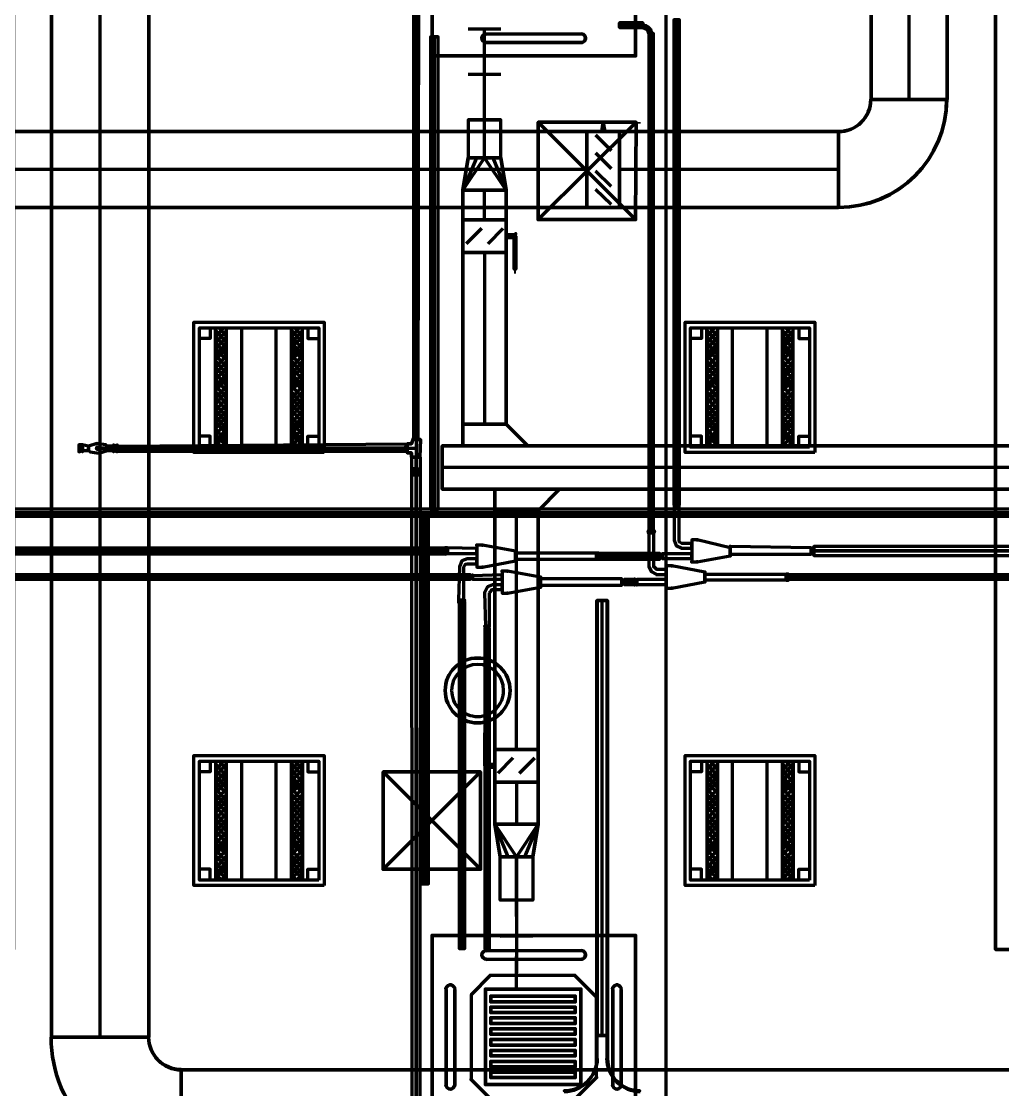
# Model space of a CAD drawing. Extents: x 0 to 1153, y 0 to 816.
# Drawn here: x 566.41 to 595.71, y 587.26 to 619.16 of the extents above; entities that cross this region are included whole.
import ezdxf

# ---------------------------------------------------------------- set-up
doc = ezdxf.new("R2010")
doc.units = 0
doc.header["$MEASUREMENT"] = 0
for name, color, linetype in [('Arch', 7, 'Continuous'), ('Hatch', 7, 'Continuous'), ('HVAC', 7, 'Continuous'), ('PIPE', 7, 'Continuous')]:
    doc.layers.add(name, color=color, linetype=linetype)

msp = doc.modelspace()

# ---------------------------------------------------------------- linework, layer by layer
at = {"layer": 'Arch', "color": 11, "linetype": 'Continuous', "lineweight": 211}
for p, q in [((585.671, 361.77), (585.671, 717.391)), ((583.554, 615.77), (584.02, 615.304)), ((583.554, 615.23), (584.02, 614.765)), ((583.554, 614.691), (584.02, 614.236)), ((583.554, 614.151), (584.02, 613.696)), ((580.147, 612.976), (579.691, 612.51)), ((580.792, 612.976), (580.337, 612.51)), ((580.644, 596.709), (581.099, 597.165)), ((581.29, 596.709), (581.745, 597.165))]:
    msp.add_line(p, q, dxfattribs=at)
msp.add_lwpolyline([(566.177, 591.45), (536.681, 591.45), (536.681, 572.59), (628.491, 572.59), (628.491, 591.45), (595.503, 591.45), (595.503, 631.603), (566.177, 631.603), (566.177, 591.45), (536.681, 591.45), (536.681, 572.59), (628.491, 572.59), (628.491, 591.45), (595.503, 591.45), (595.503, 631.603), (566.177, 631.603)], close=True, dxfattribs=at)
msp.add_lwpolyline([(596.149, 631.603), (595.503, 631.603), (595.503, 591.45), (596.149, 591.45), (595.503, 591.45), (595.503, 631.603), (596.149, 631.603)], dxfattribs=at)
at = {"layer": 'Hatch', "color": 5, "linetype": 'Continuous', "lineweight": 211}
for p, q in [((572.992, 606.446), (572.992, 610.002)), ((574.019, 606.446), (574.019, 610.002)), ((587.65, 606.446), (587.65, 610.002)), ((588.687, 606.446), (588.687, 610.002)), ((583.755, 588.878), (583.755, 601.864)), ((572.992, 593.513), (572.992, 597.069)), ((574.019, 593.513), (574.019, 597.069)), ((587.65, 593.513), (587.65, 597.069)), ((588.687, 593.513), (588.687, 597.069))]:
    msp.add_line(p, q, dxfattribs=at)
for points in [[(575.448, 606.287), (571.563, 606.287), (571.563, 610.171), (575.448, 610.171)], [(590.105, 606.287), (586.232, 606.287), (586.232, 610.171), (590.105, 610.171)], [(575.289, 606.446), (571.733, 606.446), (571.733, 610.002), (575.289, 610.002)], [(589.947, 606.446), (586.391, 606.446), (586.391, 610.002), (589.947, 610.002)], [(575.448, 593.355), (571.563, 593.355), (571.563, 597.239), (575.448, 597.239)], [(575.289, 593.513), (571.733, 593.513), (571.733, 597.069), (575.289, 597.069)], [(590.105, 593.355), (586.232, 593.355), (586.232, 597.239), (590.105, 597.239)], [(589.947, 593.513), (586.391, 593.513), (586.391, 597.069), (589.947, 597.069)], [(583.597, 588.878), (583.597, 588.878), (583.597, 588.19), (583.607, 588.878)]]:
    msp.add_lwpolyline(points, close=True, dxfattribs=at)
for points in [[(572.05, 610.002), (572.05, 609.685), (571.733, 609.685)], [(572.22, 608.997), (572.537, 608.637), (572.209, 608.277), (572.537, 607.907), (572.209, 607.547), (572.527, 607.176), (572.209, 606.817), (572.537, 606.488), (572.537, 610.002)], [(572.527, 608.997), (572.209, 608.637), (572.537, 608.277), (572.209, 607.907), (572.537, 607.547), (572.22, 607.176), (572.537, 606.859), (572.209, 606.488), (572.209, 610.002)], [(572.315, 610.002), (572.537, 609.738), (572.209, 609.378), (572.537, 609.05)], [(572.442, 610.002), (572.209, 609.738), (572.537, 609.42), (572.209, 609.05)], [(572.22, 609.918), (572.537, 609.558), (572.209, 609.187), (572.537, 608.827), (572.209, 608.457), (572.537, 608.139)], [(572.527, 609.918), (572.209, 609.558), (572.537, 609.187), (572.209, 608.827), (572.537, 608.499), (572.209, 608.139)], [(574.791, 608.997), (574.474, 608.637), (574.802, 608.277), (574.474, 607.907), (574.802, 607.547), (574.485, 607.176), (574.802, 606.817), (574.474, 606.488), (574.474, 610.002)], [(574.485, 608.997), (574.802, 608.637), (574.474, 608.277), (574.802, 607.907), (574.474, 607.547), (574.791, 607.176), (574.474, 606.859), (574.802, 606.488), (574.802, 610.002)], [(574.707, 610.002), (574.474, 609.738), (574.802, 609.378), (574.474, 609.05)], [(574.569, 610.002), (574.802, 609.738), (574.474, 609.42), (574.802, 609.05)], [(574.791, 609.918), (574.474, 609.558), (574.802, 609.187), (574.474, 608.827), (574.802, 608.457), (574.474, 608.139)], [(574.485, 609.918), (574.802, 609.558), (574.474, 609.187), (574.802, 608.827), (574.474, 608.499), (574.802, 608.139)], [(574.961, 610.002), (574.961, 609.685), (575.289, 609.685)], [(586.719, 610.002), (586.719, 609.685), (586.391, 609.685)], [(586.888, 608.997), (587.206, 608.637), (586.878, 608.277), (587.206, 607.907), (586.878, 607.547), (587.195, 607.176), (586.878, 606.817), (587.206, 606.488), (587.206, 610.002)], [(587.195, 608.997), (586.878, 608.637), (587.206, 608.277), (586.878, 607.907), (587.206, 607.547), (586.888, 607.176), (587.206, 606.859), (586.878, 606.488), (586.878, 610.002)], [(586.973, 610.002), (587.206, 609.738), (586.878, 609.378), (587.206, 609.05)], [(587.1, 610.002), (586.878, 609.738), (587.206, 609.42), (586.878, 609.05)], [(586.888, 609.918), (587.206, 609.558), (586.878, 609.187), (587.206, 608.827), (586.878, 608.457), (587.206, 608.139)], [(587.195, 609.918), (586.878, 609.558), (587.206, 609.187), (586.878, 608.827), (587.206, 608.499), (586.878, 608.139)], [(589.46, 608.997), (589.142, 608.637), (589.46, 608.277), (589.142, 607.907), (589.46, 607.547), (589.142, 607.176), (589.46, 606.817), (589.142, 606.488), (589.142, 610.002)], [(589.142, 608.997), (589.46, 608.637), (589.142, 608.277), (589.46, 607.907), (589.142, 607.547), (589.46, 607.176), (589.142, 606.859), (589.46, 606.488), (589.46, 610.002)], [(589.365, 610.002), (589.142, 609.738), (589.46, 609.378), (589.142, 609.05)], [(589.238, 610.002), (589.46, 609.738), (589.142, 609.42), (589.46, 609.05)], [(589.46, 609.918), (589.142, 609.558), (589.46, 609.187), (589.142, 608.827), (589.46, 608.457), (589.142, 608.139)], [(589.142, 609.918), (589.46, 609.558), (589.142, 609.187), (589.46, 608.827), (589.142, 608.499), (589.46, 608.139)], [(589.629, 610.002), (589.629, 609.685), (589.947, 609.685)], [(572.22, 608.087), (572.537, 607.727), (572.209, 607.356), (572.537, 606.996), (572.209, 606.626), (572.389, 606.446), (572.537, 606.626), (572.209, 606.996), (572.537, 607.356), (572.209, 607.727), (572.527, 608.087)], [(574.791, 608.087), (574.474, 607.727), (574.802, 607.356), (574.474, 606.996), (574.802, 606.626), (574.622, 606.446), (574.474, 606.626), (574.802, 606.996), (574.474, 607.356), (574.802, 607.727), (574.485, 608.087)], [(586.888, 608.087), (587.206, 607.727), (586.878, 607.356), (587.206, 606.996), (586.878, 606.626), (587.057, 606.446), (587.206, 606.626), (586.878, 606.996), (587.206, 607.356), (586.878, 607.727), (587.195, 608.087)], [(589.46, 608.087), (589.142, 607.727), (589.46, 607.356), (589.142, 606.996), (589.46, 606.626), (589.28, 606.446), (589.142, 606.626), (589.46, 606.996), (589.142, 607.356), (589.46, 607.727), (589.142, 608.087)], [(572.05, 606.446), (572.05, 606.774), (571.733, 606.774)], [(574.961, 606.446), (574.961, 606.774), (575.289, 606.774)], [(586.719, 606.446), (586.719, 606.774), (586.391, 606.774)], [(589.629, 606.446), (589.629, 606.774), (589.947, 606.774)], [(572.05, 597.069), (572.05, 596.752), (571.733, 596.752)], [(572.527, 594.233), (572.209, 593.873), (572.537, 593.556), (572.537, 597.069)], [(572.209, 597.069), (572.209, 593.556), (572.537, 593.916), (572.22, 594.233)], [(572.315, 597.069), (572.537, 596.805), (572.209, 596.434), (572.537, 596.117)], [(572.442, 597.069), (572.209, 596.805), (572.537, 596.477), (572.209, 596.117)], [(574.485, 594.233), (574.802, 593.873), (574.474, 593.556), (574.474, 597.069)], [(574.802, 597.069), (574.802, 593.556), (574.474, 593.916), (574.791, 594.233)], [(574.707, 597.069), (574.474, 596.805), (574.802, 596.434), (574.474, 596.117)], [(574.569, 597.069), (574.802, 596.805), (574.474, 596.477), (574.802, 596.117)], [(574.961, 597.069), (574.961, 596.752), (575.289, 596.752)], [(586.719, 597.069), (586.719, 596.752), (586.391, 596.752)], [(587.195, 594.233), (586.878, 593.873), (587.206, 593.556), (587.206, 597.069)], [(586.878, 597.069), (586.878, 593.556), (587.206, 593.916), (586.888, 594.233)], [(586.973, 597.069), (587.206, 596.805), (586.878, 596.434), (587.206, 596.117)], [(587.1, 597.069), (586.878, 596.805), (587.206, 596.477), (586.878, 596.117)], [(589.142, 594.233), (589.46, 593.873), (589.142, 593.556), (589.142, 597.069)], [(589.46, 597.069), (589.46, 593.556), (589.142, 593.916), (589.46, 594.233)], [(589.365, 597.069), (589.142, 596.805), (589.46, 596.434), (589.142, 596.117)], [(589.238, 597.069), (589.46, 596.805), (589.142, 596.477), (589.46, 596.117)], [(589.629, 597.069), (589.629, 596.752), (589.947, 596.752)], [(572.527, 596.985), (572.209, 596.625), (572.537, 596.254), (572.209, 595.895), (572.537, 595.524), (572.22, 595.154), (572.537, 594.794), (572.209, 594.423), (572.537, 594.064), (572.209, 593.693), (572.389, 593.513), (572.537, 593.693), (572.209, 594.064), (572.537, 594.423), (572.209, 594.794), (572.527, 595.154), (572.209, 595.524), (572.537, 595.895), (572.209, 596.254), (572.537, 596.625), (572.22, 596.985)], [(574.485, 596.985), (574.802, 596.625), (574.474, 596.254), (574.802, 595.895), (574.474, 595.524), (574.791, 595.154), (574.474, 594.794), (574.802, 594.423), (574.474, 594.064), (574.802, 593.693), (574.622, 593.513), (574.474, 593.693), (574.802, 594.064), (574.474, 594.423), (574.802, 594.794), (574.485, 595.154), (574.802, 595.524), (574.474, 595.895), (574.802, 596.254), (574.474, 596.625), (574.791, 596.985)], [(587.195, 596.985), (586.878, 596.625), (587.206, 596.254), (586.878, 595.895), (587.206, 595.524), (586.888, 595.154), (587.206, 594.794), (586.878, 594.423), (587.206, 594.064), (586.878, 593.693), (587.057, 593.513), (587.206, 593.693), (586.878, 594.064), (587.206, 594.423), (586.878, 594.794), (587.195, 595.154), (586.878, 595.524), (587.206, 595.895), (586.878, 596.254), (587.206, 596.625), (586.888, 596.985)], [(589.142, 596.985), (589.46, 596.625), (589.142, 596.254), (589.46, 595.895), (589.142, 595.524), (589.46, 595.154), (589.142, 594.794), (589.46, 594.423), (589.142, 594.064), (589.46, 593.693), (589.28, 593.513), (589.142, 593.693), (589.46, 594.064), (589.142, 594.423), (589.46, 594.794), (589.142, 595.154), (589.46, 595.524), (589.142, 595.895), (589.46, 596.254), (589.142, 596.625), (589.46, 596.985)], [(572.22, 596.064), (572.537, 595.704), (572.209, 595.344), (572.537, 594.974), (572.209, 594.614), (572.537, 594.286)], [(572.527, 596.064), (572.209, 595.704), (572.537, 595.344), (572.209, 594.974), (572.537, 594.656), (572.209, 594.286)], [(574.791, 596.064), (574.474, 595.704), (574.802, 595.344), (574.474, 594.974), (574.802, 594.614), (574.474, 594.286)], [(574.485, 596.064), (574.802, 595.704), (574.474, 595.344), (574.802, 594.974), (574.474, 594.656), (574.802, 594.286)], [(586.888, 596.064), (587.206, 595.704), (586.878, 595.344), (587.206, 594.974), (586.878, 594.614), (587.206, 594.286)], [(587.195, 596.064), (586.878, 595.704), (587.206, 595.344), (586.878, 594.974), (587.206, 594.656), (586.878, 594.286)], [(589.46, 596.064), (589.142, 595.704), (589.46, 595.344), (589.142, 594.974), (589.46, 594.614), (589.142, 594.286)], [(589.142, 596.064), (589.46, 595.704), (589.142, 595.344), (589.46, 594.974), (589.142, 594.656), (589.46, 594.286)], [(572.05, 593.513), (572.05, 593.841), (571.733, 593.841)], [(574.961, 593.513), (574.961, 593.841), (575.289, 593.841)], [(586.719, 593.513), (586.719, 593.841), (586.391, 593.841)], [(589.629, 593.513), (589.629, 593.841), (589.947, 593.841)], [(583.914, 588.878), (583.914, 588.878), (583.914, 588.878)]]:
    msp.add_lwpolyline(points, dxfattribs=at)
for points in [[(582.618, 587.206, 0.414207), (583.607, 588.19), (583.597, 588.878), (583.597, 601.864), (583.607, 588.878), (583.607, 601.864), (583.597, 588.878), (583.914, 588.878), (583.904, 588.19), (583.904, 588.878), (583.904, 588.878), (583.904, 601.864), (583.914, 588.878), (583.914, 601.864), (583.597, 601.864), (583.914, 601.864), (583.914, 588.878), (583.597, 588.878), (583.914, 588.878), (583.893, 588.195, 0.414216), (584.888, 587.206)], [(582.618, 587.227, 0.414207), (583.607, 588.195, -0.414207), (582.618, 587.227, 0.414207), (583.607, 588.19), (583.607, 588.878), (583.904, 588.878), (583.914, 588.195, 0.414199), (584.883, 587.227, -0.414199), (583.893, 588.195, 0.414216), (584.888, 587.227)]]:
    msp.add_lwpolyline(points, format="xyb", dxfattribs=at)
for points in [[(580.035, 600.149, 0.414223), (579.067, 599.181, 0.414207), (580.035, 598.212, 0.414191), (581.004, 599.181, 0.414207), (580.035, 600.149, 0.414223), (579.067, 599.181, 0.414207), (580.035, 598.212, 0.414191), (581.004, 599.181, 0.414207), (580.035, 600.149, 0.414223), (579.067, 599.181, 0.414207), (580.035, 598.212, 0.414191), (581.004, 599.181, 0.414207), (580.035, 600.149, 0.414223), (579.067, 599.181, 0.414207), (580.035, 598.212, 0.414191), (581.004, 599.181, 0.414207)], [(580.035, 599.959, 0.414211), (579.258, 599.181, 0.414233), (580.035, 598.403, 0.414224), (580.813, 599.181, 0.414202), (580.035, 599.959, 0.414211), (579.258, 599.181, 0.414233), (580.035, 598.403, 0.414224), (580.813, 599.181, 0.414202), (580.035, 599.959, 0.414211), (579.258, 599.181, 0.414233), (580.035, 598.403, 0.414224), (580.813, 599.181, 0.414202), (580.035, 599.959, 0.414211), (579.258, 599.181, 0.414233), (580.035, 598.403, 0.414224), (580.813, 599.181, 0.414202), (580.035, 599.959, 0.414211), (579.258, 599.181, 0.414233), (580.035, 598.403, 0.414224), (580.813, 599.181, 0.414202), (580.035, 599.959, 0.414211), (579.258, 599.181, 0.414233), (580.035, 598.403, 0.414224), (580.813, 599.181, 0.414202)]]:
    msp.add_lwpolyline(points, format="xyb", close=True, dxfattribs=at)
msp.add_circle((580.035, 599.181), 0.968, dxfattribs=at)
for p in [(583.597, 588.878), (583.607, 588.878), (583.914, 588.878)]:
    msp.add_point(p, dxfattribs=at)
at = {"layer": 'HVAC', "color": 6, "linetype": 'Continuous', "lineweight": 211}
for p, q in [((568.759, 588.825), (568.759, 622.416)), ((592.921, 616.828), (592.921, 620.12)), ((579.755, 618.934), (580.729, 618.934)), ((579.755, 617.58), (580.729, 617.58)), ((583.83, 616.109), (583.745, 616.109)), ((584.856, 616.109), (584.856, 616.151)), ((583.83, 615.865), (583.745, 615.865)), ((583.3, 614.733), (547.857, 614.733)), ((590.815, 614.733), (584.274, 614.733)), ((580.242, 613.23), (580.242, 614.119)), ((580.887, 612.701), (580.887, 612.786)), ((580.242, 612.256), (580.242, 607.134)), ((581.131, 611.674), (581.173, 611.674)), ((578.972, 605.843), (609.081, 605.843)), ((581.194, 597.419), (581.194, 604.541)), ((586.433, 603.43), (586.433, 603.568)), ((579.056, 603.25), (579.056, 603.441)), ((581.163, 603.102), (581.163, 603.282)), ((586.116, 603.43), (586.137, 603.43)), ((586.433, 603.261), (586.433, 603.123)), ((590, 603.441), (590, 603.25)), ((590.074, 603.388), (590.074, 603.303)), ((579.49, 602.901), (579.49, 602.869)), ((580.009, 603.112), (580.009, 602.964)), ((585.311, 602.837), (585.301, 602.88)), ((579.818, 602.53), (579.818, 602.604)), ((581.914, 602.319), (581.914, 602.509)), ((585.354, 602.647), (585.385, 602.647)), ((585.671, 602.647), (585.671, 602.795)), ((589.322, 602.657), (589.322, 602.477)), ((580.432, 602.17), (580.475, 602.192)), ((580.771, 602.329), (580.771, 602.192)), ((584.338, 602.372), (584.338, 602.456)), ((585.671, 602.488), (585.671, 602.34)), ((580.242, 602.128), (580.242, 602.096)), ((579.649, 601.811), (579.469, 601.811)), ((580.358, 601.038), (580.274, 601.038)), ((580.295, 598.001), (580.252, 598.001)), ((580.549, 596.974), (580.549, 596.889)), ((581.194, 596.445), (581.194, 595.186)), ((581.194, 592.434), (581.194, 593.407)), ((581.681, 592.921), (580.707, 592.921)), ((581.194, 592.921), (581.194, 590.751)), ((581.681, 591.841), (580.707, 591.831)), ((581.194, 590.264), (581.194, 591.238))]:
    msp.add_line(p, q, dxfattribs=at)
for points in [[(578.675, 618.13), (578.675, 624.205), (584.75, 624.205), (584.75, 618.13), (578.675, 618.13), (584.75, 618.13), (584.75, 624.205), (578.675, 624.205)], [(583.126, 618.786), (583.177, 618.776), (583.219, 618.748), (583.248, 618.706), (583.258, 618.654), (583.248, 618.603), (583.219, 618.561), (583.168, 618.529), (583.137, 618.522), (583.168, 618.529), (583.226, 618.568), (583.254, 618.622), (583.256, 618.676), (583.233, 618.732), (583.177, 618.776), (583.126, 618.786), (583.187, 618.772), (583.226, 618.74), (583.251, 618.696), (583.258, 618.643), (583.243, 618.593), (583.212, 618.554), (583.168, 618.529), (580.295, 618.522), (583.168, 618.529), (583.219, 618.561), (583.251, 618.612), (583.258, 618.665), (583.238, 618.724), (583.187, 618.772), (583.131, 618.776), (580.295, 618.776)], [(590.815, 615.865), (590.815, 613.6), (590.815, 615.865), (590.815, 613.6), (590.815, 615.865), (590.815, 613.6), (590.815, 615.865), (584.274, 615.865), (590.815, 615.865), (590.815, 613.6)], [(581.131, 612.786), (581.173, 612.743), (581.173, 611.759), (581.131, 612.743), (581.131, 611.759), (581.131, 612.786), (580.887, 612.786), (580.887, 612.701), (581.131, 612.701), (581.173, 612.828)], [(579.596, 612.256), (579.596, 607.134), (579.596, 612.256), (580.887, 612.256)], [(579.596, 606.488), (579.596, 607.134), (580.887, 607.134), (581.533, 606.488), (579.596, 606.488), (581.533, 606.488), (580.887, 607.134), (579.596, 607.134), (579.596, 607.134), (579.596, 606.488), (579.596, 607.134), (580.887, 607.134), (581.533, 606.488), (579.596, 606.488), (581.533, 606.488), (580.887, 607.134), (579.596, 607.134), (579.596, 607.134), (579.596, 606.488), (579.596, 607.134), (580.887, 607.134), (581.533, 606.488), (579.596, 606.488), (579.596, 607.134), (580.887, 607.134), (581.533, 606.488)], [(580.549, 604.541), (580.549, 605.187), (582.485, 605.187), (581.84, 604.541), (580.549, 604.541), (581.84, 604.541), (582.485, 605.187), (580.549, 605.187), (580.549, 605.187), (580.549, 604.541), (580.549, 604.541), (580.549, 605.187), (582.485, 605.187), (581.84, 604.541), (580.549, 604.541), (581.84, 604.541), (582.485, 605.187), (580.549, 605.187), (580.549, 605.187), (580.549, 604.541), (580.549, 604.541), (580.549, 605.187), (582.485, 605.187), (581.84, 604.541), (580.549, 604.541), (581.84, 604.541), (582.485, 605.187), (580.549, 605.187)], [(580.549, 597.419), (580.549, 596.445), (581.84, 596.445), (581.84, 597.419), (580.549, 597.419), (581.84, 597.419), (581.84, 604.541), (581.84, 597.419), (580.549, 597.419), (581.84, 597.419), (581.84, 596.445), (580.549, 596.445), (580.549, 595.186), (581.84, 595.186), (580.549, 595.186), (581.84, 595.186), (581.681, 594.212), (580.707, 594.212), (581.681, 594.212), (581.194, 594.212), (580.707, 594.212), (581.194, 594.212), (581.194, 592.921), (581.194, 594.212), (581.681, 594.212), (581.681, 592.921), (580.707, 592.921), (580.707, 594.212), (580.549, 595.186), (581.84, 595.186), (581.84, 596.445), (580.549, 596.445), (580.549, 597.419), (580.549, 604.541), (581.84, 604.541), (580.549, 604.541)], [(580.178, 602.858), (581.163, 603.049), (581.163, 603.335), (580.178, 603.515), (580.009, 603.515), (580.009, 602.858), (580.178, 602.858), (581.163, 603.049), (581.163, 603.335), (580.178, 603.515), (580.009, 603.515), (580.009, 602.858)], [(579.131, 603.25), (579.131, 603.441), (579.131, 603.271), (579.131, 603.419)], [(583.586, 603.102), (583.586, 603.282), (583.586, 603.102), (583.586, 603.282)], [(579.628, 602.869), (579.67, 602.954), (579.723, 602.964), (580.009, 602.964), (580.009, 603.112), (579.723, 603.112), (579.564, 603.049), (579.49, 602.869), (579.469, 601.874), (579.469, 601.811), (579.649, 601.811), (579.628, 601.874)], [(585.671, 602.234), (585.84, 602.234), (586.825, 602.425), (586.825, 602.71), (585.84, 602.901), (585.671, 602.901), (585.671, 602.234), (585.84, 602.234), (586.825, 602.425), (586.825, 602.71), (585.84, 602.901), (585.671, 602.901)], [(579.882, 602.53), (579.882, 602.604), (579.882, 602.499), (579.882, 602.636)], [(580.93, 602.086), (581.914, 602.266), (581.914, 602.562), (580.93, 602.742), (580.771, 602.742), (580.771, 602.086), (580.93, 602.086), (581.914, 602.266), (581.914, 602.562), (580.93, 602.742), (580.771, 602.742), (580.771, 602.086)], [(580.39, 602.096), (580.475, 602.192), (580.771, 602.192), (580.771, 602.329), (580.475, 602.329), (580.326, 602.276), (580.242, 602.096), (580.274, 601.102), (580.274, 601.038), (580.358, 601.038), (580.39, 601.102)], [(579.469, 601.874), (579.649, 601.874), (579.49, 601.874), (579.628, 601.874)], [(580.274, 601.102), (580.358, 601.102), (580.242, 601.102), (580.39, 601.102)], [(580.295, 596.889), (580.252, 596.932), (580.252, 597.916), (580.295, 596.932), (580.295, 597.916), (580.295, 596.889), (580.549, 596.889), (580.549, 596.974), (580.295, 596.974), (580.252, 596.847)], [(578.675, 585.787), (578.675, 591.862), (584.75, 591.862), (584.75, 585.787), (578.675, 585.787), (584.75, 585.787), (584.75, 591.862), (578.675, 591.862)], [(583.126, 591.418), (583.177, 591.407), (583.219, 591.379), (583.248, 591.337), (583.258, 591.286), (583.248, 591.234), (583.219, 591.192), (583.168, 591.16), (583.137, 591.154), (583.168, 591.16), (583.226, 591.199), (583.254, 591.254), (583.256, 591.307), (583.233, 591.364), (583.177, 591.407), (583.126, 591.418), (583.187, 591.403), (583.226, 591.372), (583.251, 591.327), (583.258, 591.275), (583.243, 591.225), (583.212, 591.185), (583.168, 591.16), (583.137, 591.154), (583.131, 591.143), (580.295, 591.143), (583.168, 591.16), (583.219, 591.192), (583.251, 591.244), (583.258, 591.296), (583.238, 591.355), (583.187, 591.403), (583.131, 591.407), (580.295, 591.407)], [(579.84, 587.566), (580.485, 586.92), (582.877, 586.92), (583.586, 587.629), (583.586, 590.021), (582.941, 590.666), (580.411, 590.666), (579.84, 590.095), (579.84, 587.566), (580.485, 586.92), (582.877, 586.92), (583.586, 587.629), (583.586, 590.021), (582.941, 590.666), (580.411, 590.666), (579.84, 590.095)], [(579.353, 587.412), (579.342, 587.361), (579.314, 587.318), (579.272, 587.29), (579.221, 587.28), (579.169, 587.29), (579.127, 587.318), (579.095, 587.37), (579.089, 587.401), (579.095, 587.37), (579.134, 587.312), (579.189, 587.284), (579.242, 587.281), (579.299, 587.305), (579.342, 587.361), (579.353, 587.412), (579.338, 587.351), (579.307, 587.312), (579.262, 587.286), (579.21, 587.28), (579.16, 587.295), (579.12, 587.326), (579.095, 587.37), (579.089, 587.401), (579.099, 587.407), (579.099, 590.254), (579.095, 587.37), (579.127, 587.318), (579.179, 587.286), (579.231, 587.28), (579.29, 587.3), (579.338, 587.351), (579.353, 587.407), (579.353, 590.254)], [(583.12, 590.264), (580.274, 590.264), (580.274, 587.417), (583.12, 587.417), (583.12, 590.264), (583.12, 587.417), (580.274, 587.417), (580.274, 590.264)], [(582.951, 589.883), (580.432, 589.883), (580.432, 590.053), (582.951, 590.053), (582.951, 589.883), (582.951, 590.053), (580.432, 590.053), (580.432, 589.883)], [(584.327, 587.412), (584.317, 587.361), (584.288, 587.318), (584.246, 587.29), (584.195, 587.28), (584.143, 587.29), (584.101, 587.318), (584.069, 587.37), (584.063, 587.401), (584.069, 587.37), (584.109, 587.312), (584.163, 587.284), (584.216, 587.281), (584.273, 587.305), (584.317, 587.361), (584.327, 587.412), (584.312, 587.351), (584.281, 587.312), (584.237, 587.286), (584.184, 587.28), (584.134, 587.295), (584.094, 587.326), (584.069, 587.37), (584.063, 587.401), (584.073, 587.407), (584.073, 590.254), (584.069, 587.37), (584.101, 587.318), (584.153, 587.286), (584.206, 587.28), (584.264, 587.3), (584.312, 587.351), (584.327, 587.407), (584.327, 590.254)], [(582.951, 589.566), (580.432, 589.566), (580.432, 589.725), (582.951, 589.725), (582.951, 589.566), (582.951, 589.725), (580.432, 589.725), (580.432, 589.566)], [(582.951, 589.238), (580.432, 589.238), (580.432, 589.407), (582.951, 589.407), (582.951, 589.238), (582.951, 589.407), (580.432, 589.407), (580.432, 589.238)], [(567.309, 588.825), (570.219, 588.825), (567.309, 588.825), (570.219, 588.825), (567.309, 588.825), (570.219, 588.825)], [(582.951, 588.92), (580.432, 588.92), (580.432, 589.079), (582.951, 589.079), (582.951, 588.92), (582.951, 589.079), (580.432, 589.079), (580.432, 588.92)], [(582.951, 588.592), (580.432, 588.592), (580.432, 588.761), (582.951, 588.761), (582.951, 588.592), (582.951, 588.761), (580.432, 588.761), (580.432, 588.592)], [(582.951, 588.275), (580.432, 588.275), (580.432, 588.433), (582.951, 588.433), (582.951, 588.275), (582.951, 588.433), (580.432, 588.433), (580.432, 588.275)], [(571.183, 587.851), (571.183, 584.941), (571.183, 587.851), (571.183, 584.941), (571.183, 587.851), (571.183, 584.941), (571.183, 587.851), (631.317, 587.851), (631.317, 584.941), (571.183, 584.941)], [(582.951, 587.946), (580.432, 587.946), (580.432, 588.105), (582.951, 588.105), (582.951, 587.946), (582.951, 588.105), (580.432, 588.105), (580.432, 587.946)], [(582.951, 587.629), (580.432, 587.629), (580.432, 587.788), (582.951, 587.788), (582.951, 587.629), (582.951, 587.788), (580.432, 587.788), (580.432, 587.629)]]:
    msp.add_lwpolyline(points, close=True, dxfattribs=at)
for points in [[(631.317, 587.851), (571.177, 587.862, -0.414207), (570.219, 588.825), (567.298, 588.83, 0.414213), (571.177, 584.951, -0.414213), (567.298, 588.83, 0.414213), (571.177, 584.951, -0.414213), (567.298, 588.83, 0.414213), (571.177, 584.951, -0.414213), (567.309, 588.825), (567.309, 622.416)], [(567.309, 622.416), (567.309, 588.825), (570.209, 588.83, 0.414207), (571.177, 587.862, -0.414207), (570.209, 588.83, 0.414207), (571.177, 587.862, -0.414207), (570.209, 588.83, 0.414207), (571.183, 587.851), (571.183, 584.941), (631.317, 584.941)], [(591.788, 620.12), (591.788, 616.828), (594.053, 616.828), (591.788, 616.828), (594.053, 616.828), (591.788, 616.828), (594.053, 616.828), (594.053, 620.12), (594.053, 616.828), (591.788, 616.828), (594.042, 616.834, -0.414211), (590.809, 613.6, 0.414211), (594.042, 616.834, -0.414211), (590.809, 613.6, 0.414211), (594.042, 616.834, -0.414211), (590.815, 613.6), (584.274, 613.6), (584.274, 615.865), (584.274, 613.6), (583.3, 613.6), (584.274, 613.6), (584.274, 615.865), (583.3, 615.865), (583.3, 613.6), (583.3, 615.865), (547.857, 615.865), (583.3, 615.865), (583.3, 613.6), (547.857, 613.6)], [(547.857, 613.6), (583.3, 613.6), (583.3, 615.865), (584.274, 615.865), (584.274, 613.6), (590.809, 613.6, 0.414211), (594.053, 616.828), (591.778, 616.834, -0.414199), (590.809, 615.865, 0.414199), (591.778, 616.834, -0.414199), (590.809, 615.865, 0.414199), (591.778, 616.834, -0.414199), (590.809, 615.865, 0.414199), (591.788, 616.828), (591.788, 620.12)]]:
    msp.add_lwpolyline(points, format="xyb", dxfattribs=at)
for points in [[(570.219, 622.416), (570.219, 588.825), (570.219, 622.416)], [(579.998, 615.082), (579.596, 614.119), (579.596, 613.23), (580.887, 613.23), (579.596, 613.23), (579.596, 612.256), (579.596, 613.23), (580.887, 613.23), (580.887, 612.256), (579.596, 612.256), (580.887, 612.256), (580.887, 607.134), (579.596, 607.134), (580.887, 607.134), (580.887, 612.256), (580.887, 613.23), (579.596, 613.23), (579.596, 614.119), (580.242, 615.082), (580.242, 616.215), (580.242, 618.934)], [(580.289, 618.522), (580.238, 618.532), (580.168, 618.603), (580.157, 618.654), (580.168, 618.706), (580.238, 618.776), (580.189, 618.74), (580.161, 618.686), (580.159, 618.633), (580.183, 618.576), (580.238, 618.532), (580.289, 618.522), (580.238, 618.532), (580.238, 618.532), (580.168, 618.603), (580.157, 618.654), (580.168, 618.706), (580.238, 618.776), (580.238, 618.776), (580.279, 618.786)], [(584.75, 618.13), (584.75, 618.13), (584.75, 618.13)], [(580.485, 615.082), (580.887, 614.119), (580.729, 615.082), (580.729, 616.215), (579.755, 616.215), (579.755, 615.082), (580.242, 615.082), (580.729, 615.082), (580.242, 615.082), (579.755, 615.082), (580.729, 615.082), (579.755, 615.082), (579.596, 614.119), (580.887, 614.119), (579.596, 614.119), (580.887, 614.119), (579.596, 614.119), (579.755, 615.082), (580.729, 615.082), (579.755, 615.082), (579.596, 614.119), (580.887, 614.119), (580.887, 613.23), (580.887, 614.119), (580.242, 615.082), (580.242, 616.215)], [(579.755, 616.215), (580.729, 616.215), (579.755, 616.215)], [(584.75, 613.241), (584.771, 616.151), (584.75, 613.241), (581.84, 613.241), (584.75, 613.241), (581.84, 616.151), (584.771, 616.151), (581.84, 616.151), (581.84, 613.241), (584.771, 616.151), (583.787, 616.151), (583.83, 615.865), (583.745, 615.865), (583.787, 616.151), (583.787, 616.151), (584.771, 616.151), (583.787, 616.151), (584.771, 616.151)], [(581.84, 613.241), (581.84, 616.151)], [(579.755, 615.082), (579.596, 614.119), (580.887, 614.119), (579.596, 614.119), (579.755, 615.082), (580.729, 615.082), (580.887, 614.119), (580.729, 615.082), (579.755, 615.082), (579.596, 614.119), (580.887, 614.119), (580.729, 615.082), (580.887, 614.119), (580.729, 615.082)], [(579.596, 614.119), (579.596, 614.119), (579.596, 614.119)], [(580.887, 614.119), (580.887, 614.119), (580.887, 614.119)], [(579.596, 607.134), (579.596, 607.134), (579.596, 607.134)], [(609.081, 605.187), (578.972, 605.187), (578.972, 606.488), (578.972, 605.187), (609.081, 605.187)], [(609.081, 606.488), (578.972, 606.488), (609.081, 606.488)], [(580.549, 605.187), (580.549, 605.187), (580.549, 605.187)], [(586.02, 604.721), (585.936, 604.721), (586.02, 604.721), (586.052, 604.658), (585.904, 604.658), (585.904, 603.663), (585.967, 603.504), (586.137, 603.43), (586.433, 603.43), (586.433, 603.568), (586.137, 603.568), (586.063, 603.61), (586.052, 603.663), (586.052, 604.658), (585.904, 604.658), (585.936, 604.721)], [(586.02, 604.658), (585.936, 604.658), (586.02, 604.658)], [(585.322, 603.948), (585.131, 603.948), (585.322, 603.948), (585.301, 603.885), (585.152, 603.885), (585.152, 602.88), (585.216, 602.731), (585.385, 602.647), (585.671, 602.647), (585.671, 602.795), (585.385, 602.795), (585.301, 602.88), (585.301, 603.885), (585.152, 603.885), (585.131, 603.948)], [(585.322, 603.885), (585.131, 603.885), (585.322, 603.885)], [(580.009, 603.515), (580.009, 603.515), (580.009, 603.515)], [(580.178, 603.515), (580.178, 603.515), (580.178, 603.515)], [(587.576, 603.25), (587.576, 603.441), (586.592, 603.673), (586.433, 603.673), (586.433, 603.017), (586.592, 603.017), (587.576, 603.197), (587.576, 603.441), (586.592, 603.673), (586.433, 603.673), (586.433, 603.017), (586.592, 603.017), (587.576, 603.197), (587.576, 603.441), (587.576, 603.25), (590, 603.25), (590, 603.441), (587.576, 603.483)], [(586.592, 603.673), (586.592, 603.673), (586.592, 603.673)], [(580.009, 603.419), (580.009, 603.271), (580.009, 603.419), (579.131, 603.441), (579.056, 603.441), (579.056, 603.25), (579.131, 603.271), (580.009, 603.271)], [(581.163, 603.335), (581.163, 603.335), (581.163, 603.335)], [(583.66, 603.282), (583.66, 603.102), (583.66, 603.282), (583.586, 603.282), (581.163, 603.282), (581.163, 603.102), (583.586, 603.102), (583.66, 603.102)], [(585.481, 603.229), (585.481, 603.144), (585.481, 603.229), (585.544, 603.261), (585.544, 603.123), (586.433, 603.123), (586.433, 603.261), (585.544, 603.261), (585.544, 603.123), (585.481, 603.144)], [(585.544, 603.229), (585.544, 603.144), (585.544, 603.229)], [(587.576, 603.197), (587.576, 603.197), (587.576, 603.197)], [(590, 603.303), (590, 603.388), (590, 603.303), (590.074, 603.303), (590.074, 603.388), (590, 603.388)], [(581.163, 603.049), (581.163, 603.049), (581.163, 603.049)], [(585.84, 602.901), (585.84, 602.901), (585.84, 602.901)], [(586.433, 603.017), (586.433, 603.017), (586.433, 603.017)], [(586.592, 603.017), (586.592, 603.017), (586.592, 603.017)], [(580.771, 602.636), (580.771, 602.499), (580.771, 602.636), (579.882, 602.604), (579.818, 602.604), (579.818, 602.53), (579.882, 602.499), (580.771, 602.499)], [(580.771, 602.742), (580.771, 602.742), (580.771, 602.742)], [(580.93, 602.742), (580.93, 602.742), (580.93, 602.742)], [(581.914, 602.562), (581.914, 602.562), (581.914, 602.562)], [(584.338, 602.509), (584.338, 602.319), (584.338, 602.509), (581.914, 602.509), (581.914, 602.319), (584.338, 602.319)], [(584.719, 602.509), (584.719, 602.319), (584.719, 602.509), (584.793, 602.488), (584.793, 602.34), (585.671, 602.34), (585.671, 602.488), (584.793, 602.488), (584.793, 602.34), (584.719, 602.319)], [(584.793, 602.509), (584.793, 602.319), (584.793, 602.509)], [(586.825, 602.71), (586.825, 602.71), (586.825, 602.71)], [(586.825, 602.657), (586.825, 602.477), (586.825, 602.657), (589.248, 602.657), (589.248, 602.477), (589.322, 602.477), (589.322, 602.657), (589.248, 602.657), (589.248, 602.477), (586.825, 602.477)], [(589.248, 602.657), (589.248, 602.477), (589.248, 602.657)], [(581.914, 602.266), (581.914, 602.266), (581.914, 602.266)], [(584.412, 602.456), (584.412, 602.372), (584.412, 602.456), (584.338, 602.456), (584.338, 602.372), (584.412, 602.372)], [(585.84, 602.234), (585.84, 602.234), (585.84, 602.234)], [(586.825, 602.425), (586.825, 602.425), (586.825, 602.425)], [(580.125, 593.841), (580.125, 596.752), (580.125, 593.841), (577.215, 593.841), (580.125, 593.841), (577.215, 596.752), (580.125, 596.752), (577.215, 596.752), (577.215, 593.841), (580.125, 596.752)], [(577.215, 593.841), (577.215, 596.752)], [(580.951, 594.212), (580.549, 595.186), (580.549, 596.445), (581.84, 596.445), (581.84, 595.186), (581.194, 594.212), (580.549, 595.186), (580.707, 594.212), (581.681, 594.212), (581.84, 595.186), (581.438, 594.212)], [(581.681, 594.212), (581.84, 595.186), (580.549, 595.186), (580.707, 594.212), (580.549, 595.186), (581.84, 595.186), (581.681, 594.212), (580.707, 594.212), (580.549, 595.186), (580.707, 594.212), (581.681, 594.212), (581.84, 595.186), (580.549, 595.186), (581.84, 595.186), (581.681, 594.212), (580.707, 594.212)], [(580.549, 595.186), (580.549, 595.186), (580.549, 595.186)], [(581.84, 595.186), (581.84, 595.186), (581.84, 595.186)], [(578.675, 591.862), (578.675, 591.862), (578.675, 591.862)], [(584.75, 591.862), (584.75, 591.862), (584.75, 591.862)], [(580.289, 591.153), (580.238, 591.164), (580.168, 591.234), (580.157, 591.286), (580.168, 591.337), (580.238, 591.407), (580.189, 591.372), (580.161, 591.317), (580.159, 591.264), (580.183, 591.207), (580.238, 591.164), (580.289, 591.153), (580.238, 591.164), (580.238, 591.164), (580.168, 591.234), (580.157, 591.286), (580.168, 591.337), (580.238, 591.407), (580.238, 591.407), (580.279, 591.417)], [(579.088, 590.259), (579.099, 590.31), (579.169, 590.381), (579.221, 590.391), (579.272, 590.381), (579.342, 590.31), (579.307, 590.359), (579.252, 590.387), (579.199, 590.39), (579.142, 590.366), (579.099, 590.31), (579.088, 590.259), (579.099, 590.31), (579.099, 590.31), (579.169, 590.381), (579.221, 590.391), (579.272, 590.381), (579.342, 590.31), (579.342, 590.31), (579.352, 590.27)], [(580.411, 590.666), (580.411, 590.666), (580.411, 590.666)], [(582.941, 590.666), (582.941, 590.666), (582.941, 590.666)], [(584.062, 590.259), (584.073, 590.31), (584.143, 590.381), (584.195, 590.391), (584.246, 590.381), (584.317, 590.31), (584.281, 590.359), (584.226, 590.387), (584.173, 590.39), (584.117, 590.366), (584.073, 590.31), (584.062, 590.259), (584.073, 590.31), (584.073, 590.31), (584.143, 590.381), (584.195, 590.391), (584.246, 590.381), (584.317, 590.31), (584.317, 590.31), (584.327, 590.27)], [(580.274, 590.264), (580.274, 590.264), (580.274, 590.264)], [(580.432, 590.053), (580.432, 590.053), (580.432, 590.053)], [(582.951, 590.053), (582.951, 590.053), (582.951, 590.053)], [(580.432, 589.883), (580.432, 589.883), (580.432, 589.883)], [(583.586, 590.021), (583.586, 590.021), (583.586, 590.021)], [(580.432, 589.725), (580.432, 589.725), (580.432, 589.725)], [(580.432, 589.566), (580.432, 589.566), (580.432, 589.566)], [(582.951, 589.725), (582.951, 589.725), (582.951, 589.725)], [(580.432, 589.407), (580.432, 589.407), (580.432, 589.407)], [(580.432, 589.238), (580.432, 589.238), (580.432, 589.238)], [(582.951, 589.407), (582.951, 589.407), (582.951, 589.407)], [(580.432, 589.079), (580.432, 589.079), (580.432, 589.079)], [(580.432, 588.92), (580.432, 588.92), (580.432, 588.92)], [(582.951, 589.079), (582.951, 589.079), (582.951, 589.079)], [(580.432, 588.761), (580.432, 588.761), (580.432, 588.761)], [(580.432, 588.592), (580.432, 588.592), (580.432, 588.592)], [(582.951, 588.761), (582.951, 588.761), (582.951, 588.761)], [(580.432, 588.433), (580.432, 588.433), (580.432, 588.433)], [(580.432, 588.275), (580.432, 588.275), (580.432, 588.275)], [(582.951, 588.433), (582.951, 588.433), (582.951, 588.433)], [(580.432, 588.105), (580.432, 588.105), (580.432, 588.105)], [(580.432, 587.946), (580.432, 587.946), (580.432, 587.946)], [(582.951, 588.105), (582.951, 588.105), (582.951, 588.105)], [(580.432, 587.788), (580.432, 587.788), (580.432, 587.788)], [(580.432, 587.629), (580.432, 587.629), (580.432, 587.629)], [(582.951, 587.788), (582.951, 587.788), (582.951, 587.788)], [(583.586, 587.629), (583.586, 587.629), (583.586, 587.629)], [(580.274, 587.417), (580.274, 587.417), (580.274, 587.417)], [(583.12, 587.417), (583.12, 587.417), (583.12, 587.417)]]:
    msp.add_lwpolyline(points, dxfattribs=at)
for p in [(578.675, 618.13), (584.75, 618.13), (579.596, 614.119), (580.887, 614.119), (581.84, 613.241), (584.75, 613.241), (579.596, 607.134), (579.596, 607.134), (579.596, 607.134), (579.596, 606.488), (580.549, 605.187), (580.549, 605.187), (580.549, 605.187), (580.549, 604.541), (580.549, 604.541), (580.549, 604.541), (580.009, 603.515), (580.178, 603.515), (586.592, 603.673), (587.576, 603.483), (581.163, 603.335), (587.576, 603.197), (580.178, 602.858), (581.163, 603.049), (585.84, 602.901), (586.433, 603.017), (586.592, 603.017), (580.771, 602.742), (580.93, 602.742), (581.914, 602.562), (586.825, 602.71), (581.914, 602.266), (585.671, 602.234), (585.84, 602.234), (586.825, 602.425), (580.93, 602.086), (580.549, 595.186), (581.84, 595.186), (577.215, 593.841), (580.125, 593.841), (578.675, 591.862), (584.75, 591.862), (580.411, 590.666), (582.941, 590.666), (580.274, 590.264), (580.432, 590.053), (582.951, 590.053), (583.12, 590.264), (580.432, 589.883), (582.951, 589.883), (583.586, 590.021), (580.432, 589.725), (580.432, 589.566), (582.951, 589.725), (582.951, 589.566), (580.432, 589.407), (580.432, 589.238), (582.951, 589.407), (582.951, 589.238), (580.432, 589.079), (580.432, 588.92), (582.951, 589.079), (582.951, 588.92), (580.432, 588.761), (580.432, 588.592), (582.951, 588.761), (582.951, 588.592), (580.432, 588.433), (580.432, 588.275), (582.951, 588.433), (582.951, 588.275), (580.432, 588.105), (580.432, 587.946), (582.951, 588.105), (582.951, 587.946), (579.84, 587.566), (580.432, 587.788), (580.432, 587.629), (582.951, 587.788), (582.951, 587.629), (583.586, 587.629), (580.274, 587.417), (583.12, 587.417)]:
    msp.add_point(p, dxfattribs=at)
at = {"layer": 'PIPE', "color": 4, "linetype": 'Continuous', "lineweight": 211}
for p, q in [((584.973, 618.977), (584.973, 619.114)), ((585.29, 618.797), (585.152, 618.797)), ((579.818, 602.499), (579.818, 602.636)), ((584.719, 602.34), (584.719, 602.488)), ((580.252, 591.471), (580.39, 591.471))]:
    msp.add_line(p, q, dxfattribs=at)
at = {"layer": 'PIPE', "color": 3, "linetype": 'Continuous', "lineweight": 211}
for p, q in [((568.124, 606.51), (568.124, 606.309)), ((569.267, 606.414), (569.309, 606.414)), ((577.935, 606.541), (577.935, 606.277))]:
    msp.add_line(p, q, dxfattribs=at)
at = {"layer": 'PIPE', "color": 60, "linetype": 'Continuous', "lineweight": 211}
for p, q in [((578.633, 604.584), (578.855, 604.584)), ((578.57, 604.372), (578.358, 604.372))]:
    msp.add_line(p, q, dxfattribs=at)
at = {"layer": 'PIPE', "color": 200, "linetype": 'Continuous', "lineweight": 211}
for p, q in [((579.056, 603.261), (579.056, 603.43)), ((585.481, 603.102), (585.481, 603.271)), ((579.48, 591.471), (579.649, 591.471))]:
    msp.add_line(p, q, dxfattribs=at)
at = {"layer": 'PIPE', "color": 3, "linetype": 'Continuous', "lineweight": 211}
for points in [[(578.294, 627.803), (578.093, 627.803), (578.263, 627.803), (578.125, 627.803), (578.294, 627.803), (578.263, 627.92), (578.263, 628.089), (578.294, 628.142), (578.337, 628.407), (578.263, 628.661), (578.294, 628.841), (578.294, 628.957), (578.093, 628.957), (578.125, 628.841), (578.125, 628.661), (578.093, 628.608), (578.051, 628.343), (578.125, 628.089), (578.263, 628.089), (578.125, 628.089), (578.093, 627.92), (578.125, 627.803), (578.125, 606.711), (578.263, 606.711)], [(578.633, 618.691), (578.855, 618.691), (578.739, 618.691)], [(568.24, 606.51), (568.24, 606.309), (568.24, 606.478), (568.24, 606.34)], [(569.521, 606.414), (569.521, 606.414), (568.971, 606.404), (568.992, 606.404), (568.992, 606.414), (569.013, 606.414), (568.992, 606.404), (568.971, 606.414), (568.992, 606.414), (568.674, 606.42), (568.677, 606.429), (568.685, 606.435), (568.695, 606.435), (568.704, 606.428), (568.705, 606.426), (568.674, 606.42), (568.677, 606.429), (568.685, 606.435), (568.695, 606.435), (568.704, 606.428), (568.705, 606.426), (568.705, 606.414), (568.698, 606.406), (568.689, 606.404), (568.679, 606.408), (568.674, 606.417), (568.676, 606.427), (568.684, 606.434), (568.694, 606.435), (568.703, 606.429), (568.706, 606.421), (568.674, 606.42), (568.677, 606.429), (568.685, 606.435), (568.695, 606.435), (568.704, 606.428), (568.706, 606.418), (568.702, 606.409), (568.694, 606.404), (568.684, 606.405), (568.676, 606.412), (568.674, 606.418), (568.706, 606.42), (568.703, 606.41), (568.694, 606.404), (568.684, 606.405), (568.676, 606.412), (568.674, 606.422), (568.68, 606.432), (568.689, 606.436), (568.698, 606.433), (568.705, 606.425), (568.705, 606.415), (568.698, 606.406), (568.689, 606.404), (568.68, 606.408), (568.675, 606.416), (568.675, 606.426), (568.683, 606.434), (568.693, 606.435), (568.701, 606.431), (568.706, 606.422), (568.704, 606.412), (568.696, 606.405), (568.686, 606.404), (568.677, 606.41), (568.674, 606.418), (568.653, 606.42), (568.66, 606.442), (568.681, 606.456), (568.705, 606.454), (568.723, 606.437), (568.727, 606.414), (568.714, 606.392), (568.693, 606.383), (568.671, 606.388), (568.655, 606.408), (568.653, 606.417), (568.687, 606.383), (568.738, 606.414), (568.727, 606.436), (568.695, 606.446), (568.664, 606.436), (568.653, 606.414), (568.664, 606.383), (568.695, 606.372), (568.727, 606.383), (568.717, 606.404), (568.992, 606.404), (569.521, 606.404), (568.717, 606.414)], [(568.717, 606.414), (568.717, 606.404), (568.705, 606.414), (568.698, 606.406), (568.689, 606.404), (568.679, 606.408), (568.674, 606.42)], [(578.57, 593.407), (578.358, 593.407), (578.464, 593.407)]]:
    msp.add_lwpolyline(points, close=True, dxfattribs=at)
for points in [[(578.199, 606.711), (578.199, 627.803), (578.199, 606.711), (578.199, 606.15), (578.199, 573.839), (578.199, 606.15)], [(578.104, 606.668), (578.326, 606.668), (578.104, 606.668), (578.326, 606.668), (578.104, 606.668), (578.062, 606.541), (577.935, 606.541), (577.935, 606.277), (577.935, 606.541), (578.062, 606.541), (578.125, 606.711), (578.263, 606.711)], [(578.062, 606.15), (578.305, 606.15), (578.062, 606.15), (578.305, 606.15), (578.062, 606.15), (578.305, 606.15), (578.326, 606.668), (578.305, 606.15), (578.062, 606.15), (578.062, 606.277), (577.935, 606.277), (578.062, 606.277), (578.062, 606.15), (578.083, 573.839), (578.305, 573.839), (578.337, 573.754), (578.305, 573.839), (578.326, 606.15)], [(577.935, 606.414), (577.935, 606.541), (577.935, 606.319), (569.267, 606.309), (569.161, 606.34), (569.161, 606.478), (568.981, 606.478), (568.928, 606.51), (568.664, 606.552), (568.41, 606.478), (568.24, 606.51), (568.124, 606.51), (568.124, 606.309), (568.24, 606.34), (568.41, 606.34), (568.463, 606.309), (568.727, 606.266), (568.981, 606.34), (568.981, 606.478), (568.981, 606.34), (569.161, 606.34), (569.161, 606.51), (569.309, 606.478), (577.935, 606.541), (577.935, 606.414), (569.309, 606.414), (577.935, 606.414), (578.199, 606.414)], [(568.41, 606.34), (568.41, 606.478), (568.41, 606.34)], [(569.161, 606.51), (569.161, 606.309), (569.161, 606.51)], [(569.267, 606.309), (569.267, 606.51), (569.267, 606.309), (569.267, 606.51), (569.267, 606.51), (569.309, 606.361), (569.309, 606.361)], [(577.892, 606.34), (577.892, 606.478), (577.892, 606.34)], [(578.072, 605.79), (578.083, 605.621), (578.072, 605.79), (578.083, 605.621), (578.072, 605.79), (578.083, 605.621), (578.072, 605.79), (578.263, 605.79), (578.294, 605.621), (578.305, 605.79), (578.294, 605.621), (578.158, 605.67), (578.138, 605.726), (578.187, 605.758), (578.23, 605.722), (578.205, 605.668), (578.15, 605.677), (578.211, 605.672), (578.263, 605.705), (578.23, 605.621), (578.175, 605.61), (578.083, 605.621), (578.091, 605.671), (578.084, 605.727), (578.072, 605.79), (578.152, 605.806), (578.208, 605.808), (578.254, 605.782), (578.283, 605.727), (578.231, 605.711), (578.195, 605.664), (578.141, 605.689), (578.15, 605.744), (578.205, 605.753), (578.15, 605.744), (578.072, 605.79), (578.083, 605.711), (578.072, 605.79), (578.137, 605.8), (578.192, 605.811), (578.243, 605.792), (578.276, 605.75), (578.283, 605.694), (578.294, 605.621), (578.215, 605.615), (578.159, 605.613), (578.083, 605.621), (578.084, 605.694), (578.136, 605.711), (578.172, 605.757), (578.226, 605.732), (578.214, 605.674), (578.158, 605.67), (578.217, 605.677), (578.294, 605.621), (578.284, 605.711), (578.294, 605.621), (578.23, 605.621), (578.175, 605.61), (578.083, 605.621), (578.091, 605.671), (578.084, 605.727), (578.072, 605.79), (578.152, 605.806), (578.208, 605.808), (578.254, 605.782), (578.283, 605.727), (578.231, 605.711), (578.195, 605.664), (578.141, 605.689), (578.15, 605.744), (578.205, 605.753), (578.15, 605.744), (578.072, 605.79), (578.083, 605.711), (578.072, 605.79), (578.137, 605.8), (578.192, 605.811), (578.243, 605.792), (578.276, 605.75), (578.283, 605.694), (578.294, 605.621), (578.215, 605.615), (578.159, 605.613), (578.083, 605.621), (578.086, 605.686), (578.146, 605.684), (578.276, 605.75), (578.23, 605.8), (578.175, 605.811), (578.124, 605.792), (578.072, 605.79), (578.294, 605.79), (578.072, 605.79), (578.083, 605.621), (578.294, 605.621), (578.294, 605.79), (578.294, 605.621), (578.083, 605.621), (578.072, 605.79), (578.305, 605.79), (578.294, 605.621), (578.305, 605.79), (578.294, 605.621), (578.083, 605.621)], [(578.263, 605.705), (578.104, 605.705), (578.263, 605.705), (578.104, 605.705), (578.263, 605.705), (578.187, 605.663), (578.104, 605.705), (578.176, 605.758), (578.263, 605.705), (578.187, 605.758), (578.104, 605.705), (578.172, 605.757), (578.263, 605.705), (578.263, 605.705), (578.187, 605.663), (578.161, 605.668)], [(578.633, 604.584), (578.855, 604.584), (578.633, 604.584)], [(586.063, 604.721), (585.893, 604.721), (586.063, 604.721)], [(578.57, 604.372), (578.358, 604.372), (578.57, 604.372)]]:
    msp.add_lwpolyline(points, dxfattribs=at)
at = {"layer": 'PIPE', "color": 4, "linetype": 'Continuous', "lineweight": 211}
for points in [[(584.274, 618.977), (584.274, 619.114), (584.274, 618.977), (584.973, 618.977), (584.973, 619.114), (584.274, 619.114)], [(584.973, 619.04), (585.1, 619.009), (585.195, 618.924), (585.216, 618.839)], [(585.29, 603.948), (585.152, 603.948), (585.29, 603.948), (585.29, 618.797), (585.152, 618.797), (585.152, 603.948)], [(519.229, 602.499), (519.229, 602.636), (519.229, 602.499), (579.818, 602.499), (579.818, 602.636), (519.229, 602.636)], [(589.322, 602.499), (589.322, 602.636), (589.322, 602.499), (625.517, 602.499), (625.517, 602.636), (589.322, 602.636)], [(584.412, 602.34), (584.412, 602.488), (584.412, 602.34), (584.719, 602.34), (584.719, 602.488), (584.412, 602.488)], [(580.252, 601.038), (580.39, 601.038), (580.252, 601.038), (580.252, 591.471), (580.39, 591.471), (580.39, 601.038)]]:
    msp.add_lwpolyline(points, dxfattribs=at)
at = {"layer": 'PIPE', "color": 3, "linetype": 'Continuous', "lineweight": 211}
msp.add_lwpolyline([(585.227, 618.797), (585.29, 618.797), (585.227, 618.797), (585.152, 618.797), (585.227, 618.797), (585.29, 618.797), (585.227, 618.797), (585.152, 618.797), (585.11, 618.913), (584.973, 618.977), (584.973, 619.114), (584.973, 619.04), (584.973, 618.977), (584.973, 619.114), (584.973, 619.04), (584.973, 618.977), (585.11, 618.913), (585.152, 618.797), (585.227, 618.797), (585.29, 618.797), (585.227, 618.797), (585.152, 618.797), (585.227, 618.797), (585.29, 618.797), (585.227, 618.797), (585.152, 618.797), (585.11, 618.913), (584.973, 618.977), (584.973, 619.114), (584.973, 619.04), (584.973, 618.977), (585.11, 618.913), (585.152, 618.797), (585.227, 618.797, 0.414201), (584.973, 619.04), (584.973, 618.977), (584.973, 619.114), (584.973, 619.04)], format="xyb", dxfattribs=at)
at = {"layer": 'PIPE', "color": 200, "linetype": 'Continuous', "lineweight": 211}
for points in [[(586.063, 604.721), (585.893, 604.721), (586.063, 604.721), (586.063, 619.199), (585.893, 619.199), (585.893, 604.721)], [(590.074, 603.208), (590.074, 603.483), (590.074, 603.208), (624.575, 603.208), (624.575, 603.483), (590.074, 603.483)], [(519.229, 603.261), (519.229, 603.43), (519.229, 603.261), (579.056, 603.261), (579.056, 603.43), (519.229, 603.43)], [(583.66, 603.102), (583.66, 603.271), (583.66, 603.102), (585.481, 603.102), (585.481, 603.271), (583.66, 603.271)], [(579.48, 601.811), (579.649, 601.811), (579.48, 601.811), (579.48, 591.471), (579.649, 591.471), (579.649, 601.811)]]:
    msp.add_lwpolyline(points, dxfattribs=at)
at = {"layer": 'PIPE', "color": 230, "linetype": 'Continuous', "lineweight": 211}
for points in [[(585.978, 604.721), (585.978, 619.199), (585.978, 604.721)], [(519.229, 603.345), (579.056, 603.345), (519.229, 603.345)], [(583.66, 603.186), (585.481, 603.186), (583.66, 603.186)], [(590.074, 603.345), (624.575, 603.345), (590.074, 603.345)], [(579.564, 601.811), (579.564, 591.471), (579.564, 601.811)]]:
    msp.add_lwpolyline(points, dxfattribs=at)
at = {"layer": 'PIPE', "color": 110, "linetype": 'Continuous', "lineweight": 211}
for points in [[(584.274, 619.04), (584.973, 619.04), (584.274, 619.04)], [(585.227, 603.948), (585.227, 618.797), (585.227, 603.948)], [(519.229, 602.573), (579.818, 602.573), (519.229, 602.573)], [(589.322, 602.573), (625.517, 602.573), (589.322, 602.573)], [(584.412, 602.414), (584.719, 602.414), (584.412, 602.414)], [(580.316, 601.038), (580.316, 591.471), (580.316, 601.038)]]:
    msp.add_lwpolyline(points, dxfattribs=at)
at = {"layer": 'PIPE', "color": 60, "linetype": 'Continuous', "lineweight": 211}
for points in [[(578.633, 618.691), (578.855, 618.691), (578.739, 618.691), (578.633, 618.691), (578.633, 604.584), (578.855, 604.584), (578.855, 618.691)], [(519.24, 604.382), (519.24, 604.594), (519.24, 604.382), (623.877, 604.382), (623.877, 604.594), (519.24, 604.594)], [(578.57, 593.407), (578.358, 593.407), (578.464, 593.407), (578.57, 593.407), (578.57, 604.372), (578.358, 604.372), (578.358, 593.407)]]:
    msp.add_lwpolyline(points, dxfattribs=at)
at = {"layer": 'PIPE', "color": 81, "linetype": 'Continuous', "lineweight": 211}
for points in [[(578.739, 618.691), (578.739, 604.584), (578.739, 618.691)], [(519.24, 604.488), (623.877, 604.488), (519.24, 604.488)], [(578.464, 593.407), (578.464, 604.372), (578.464, 593.407)]]:
    msp.add_lwpolyline(points, dxfattribs=at)
at = {"layer": 'PIPE', "color": 3, "linetype": 'Continuous', "lineweight": 211}
for p in [(568.717, 606.414), (568.717, 606.404), (578.263, 605.705)]:
    msp.add_point(p, dxfattribs=at)

doc.saveas('drawing.dxf')
